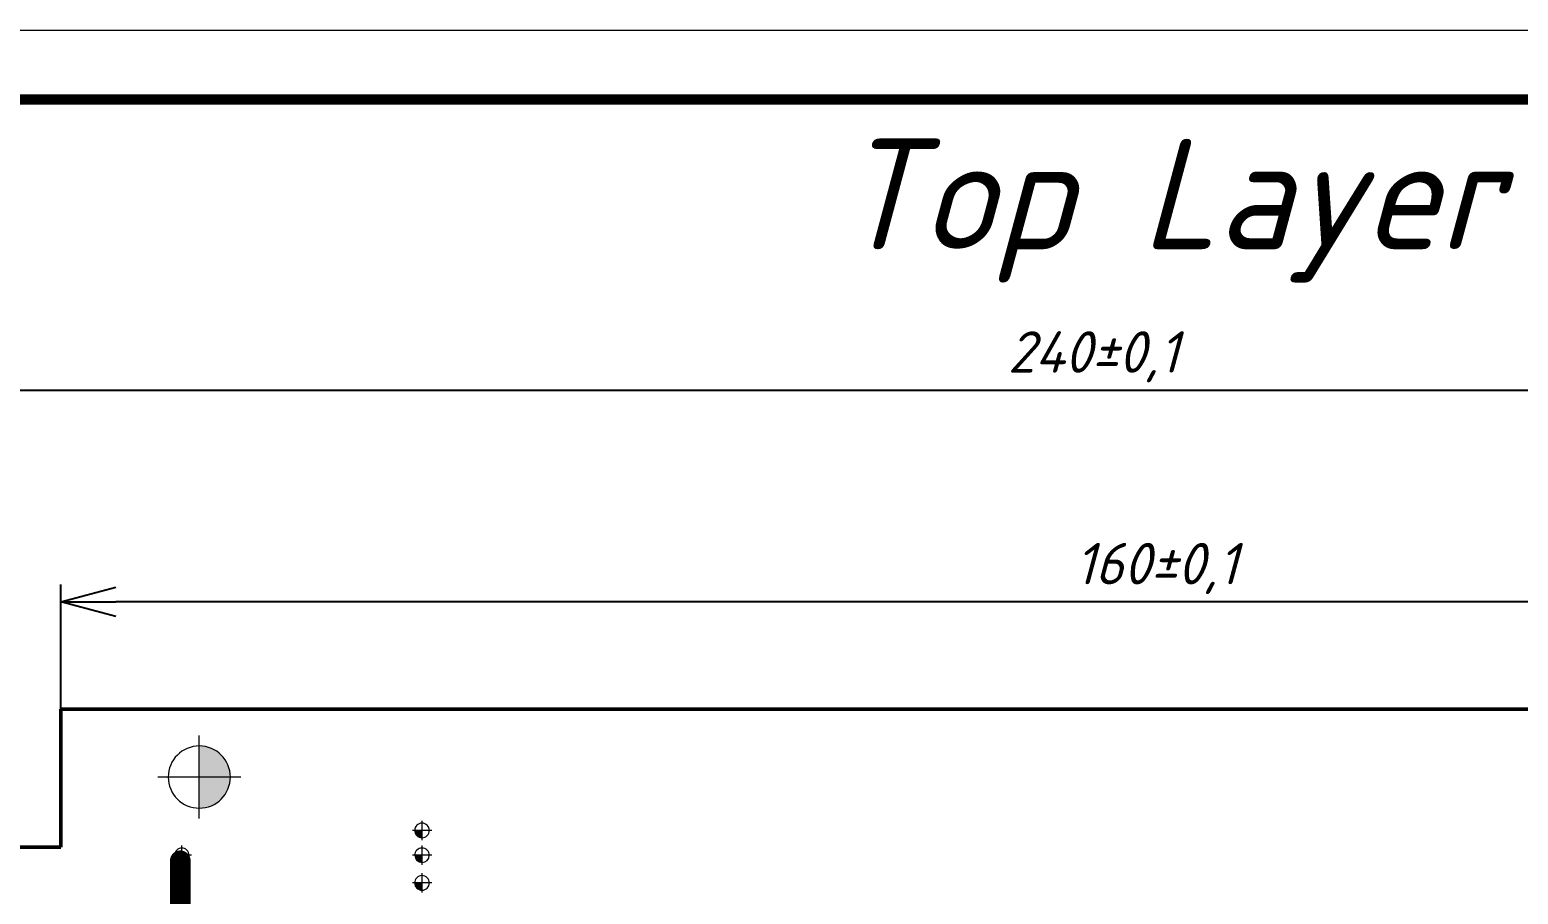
# Paper-space layout 'Layout1' of a CAD drawing. Header units: millimetres. Extents: x 0 to 841, y 0 to 594.
# Drawn here: x 113.3 to 221.2, y 531.4 to 594.1 of the extents above; entities that cross this region are included whole.
import ezdxf

# ---------------------------------------------------------------- set-up
doc = ezdxf.new("R2010")
doc.units = ezdxf.units.MM
doc.layers.get('0').update_dxf_attribs({"lineweight": 50})
for name, color, linetype in [('PDF _Геометрия', 7, 'Continuous'), ('PDF _Сплошная заливка', 7, 'Continuous'), ('TopLayer', 1, 'Continuous')]:
    doc.layers.add(name, color=color, linetype=linetype)
doc.styles.add('GOST-2.304_Type-B_italic', font='')
doc.styles.get('GOST-2.304_Type-B_italic').set_extended_font_data('GOST Common', italic=True)
doc.dimstyles.new('ISO-25', dxfattribs={"dimtxt": 2.5, "dimasz": 2.5, "dimexe": 1.25, "dimexo": 0.625, "dimtad": 1, "dimtxsty": 'Standard', "dimcen": 2.5, "dimadec": 0, "dimazin": 0, "dimtfac": 1, "dimtmove": 0, "dimatfit": 3, "dimfxl": 1, "dimarcsym": 0})

# ---------------------------------------------------------------- blocks, each defined once
blk = doc.blocks.new('_Open30')
at = {"color": 0, "linetype": 'ByBlock', "lineweight": -2}
for p, q in [((-1, 0.268), (0, 0)), ((0, 0), (-1, -0.268)), ((0, 0), (-1, 0))]:
    blk.add_line(p, q, dxfattribs=at)
blk = doc.blocks.new('*D93')
at = {"color": 0, "lineweight": -2, "transparency": 16777216}
for p, q in [((115.59, 544.86), (115.59, 553.87)), ((275.59, 544.86), (275.59, 553.87)), ((271.59, 552.62), (119.59, 552.62))]:
    blk.add_line(p, q, dxfattribs=at)
at = {"layer": 'Defpoints', "color": 0, "lineweight": 20, "transparency": 16777216}
for p in [(115.59, 552.62), (115.59, 544.86), (275.59, 544.86)]:
    blk.add_point(p, dxfattribs=at)
at = {"color": 0, "lineweight": -2, "transparency": 16777216, "xscale": 4, "yscale": 4, "zscale": 4, "rotation": 180}
blk.add_blockref('_Open30', (115.59, 552.62), dxfattribs=at)
at = {"color": 0, "lineweight": -2, "transparency": 16777216, "xscale": 4, "yscale": 4, "zscale": 4}
blk.add_blockref('_Open30', (275.59, 552.62), dxfattribs=at)
at = {"color": 0, "transparency": 16777216, "insert": (194.95, 555.04), "char_height": 3, "attachment_point": 5, "style": 'GOST-2.304_Type-B_italic'}
blk.add_mtext('160{\\fGOST type B|b0|i1|c204|p34;\\C0;%%P0,1}', dxfattribs=at)
blk = doc.blocks.new('*D94')
at = {"color": 0, "lineweight": -2, "transparency": 16777216}
for p, q in [((75.59, 534.86), (75.59, 569.2)), ((315.59, 534.86), (315.59, 569.2)), ((79.59, 567.95), (311.59, 567.95))]:
    blk.add_line(p, q, dxfattribs=at)
at = {"layer": 'Defpoints', "color": 0, "lineweight": 20, "transparency": 16777216}
for p in [(315.59, 567.95), (75.59, 534.86), (315.59, 534.86)]:
    blk.add_point(p, dxfattribs=at)
at = {"color": 0, "lineweight": -2, "transparency": 16777216, "xscale": 4, "yscale": 4, "zscale": 4, "rotation": 180}
blk.add_blockref('_Open30', (75.59, 567.95), dxfattribs=at)
at = {"color": 0, "lineweight": -2, "transparency": 16777216, "xscale": 4, "yscale": 4, "zscale": 4}
blk.add_blockref('_Open30', (315.59, 567.95), dxfattribs=at)
at = {"color": 0, "transparency": 16777216, "insert": (190.38, 570.37), "char_height": 3, "attachment_point": 5, "style": 'GOST-2.304_Type-B_italic'}
blk.add_mtext('240{\\fGOST type B|b0|i1|c204|p34;\\C0;%%P0,1}', dxfattribs=at)

psp = doc.layouts.get("Layout1")

# ---------------------------------------------------------------- hatches: boundary and pattern name
at = {"layer": 'PDF _Сплошная заливка', "transparency": 33554559}
for points in [[(127.876, 539.931, 0.4142051), (125.626, 542.181), (125.626, 542.181), (125.626, 542.181), (125.626, 539.931), (125.626, 539.931)], [(125.626, 537.681, 0.4142051), (127.876, 539.931), (127.876, 539.931), (127.876, 539.931), (125.626, 539.931), (125.626, 539.931)], [(141.233, 536.065, 0.4142588), (141.758, 535.54), (141.758, 535.54), (141.758, 535.54), (141.758, 536.065), (141.758, 536.065)], [(123.833, 534.265, 0.1989884), (123.987, 533.894), (123.987, 533.894, 0.1990018), (124.358, 533.74), (124.358, 533.74), (124.358, 533.74), (124.358, 534.265), (124.358, 534.265)], [(141.233, 534.265, 0.1988801), (141.387, 533.894), (141.387, 533.894, 0.1990199), (141.758, 533.74), (141.758, 533.74), (141.758, 533.74), (141.758, 534.265), (141.758, 534.265)], [(123.725, 532.465, 0.1989884), (123.879, 532.094), (123.879, 532.094, 0.1989884), (124.25, 531.94), (124.25, 531.94), (124.25, 531.94), (124.25, 532.465), (124.25, 532.465)], [(141.233, 532.265, 0.4142588), (141.758, 531.74), (141.758, 531.74), (141.758, 531.74), (141.758, 532.265), (141.758, 532.265)]]:
    psp.add_hatch(color=7, dxfattribs=at).paths.add_polyline_path(points)

# ---------------------------------------------------------------- linework, layer by layer
at = {"lineweight": 50}
for p, q in [((115.59, 544.86), (115.589, 534.86)), ((275.589, 544.859), (115.59, 544.86)), ((115.589, 534.86), (75.589, 534.86))]:
    psp.add_line(p, q, dxfattribs=at)
at = {"color": 18, "lineweight": 40, "true_color": 0x000000}
for points, const_width in [([(0.05, 594.007), (841.007, 594.007), (841.007, 0.05), (0.05, 0.05), (0.05, 594.007)], 0.0991), ([(20.05, 589.007), (836.05, 589.007)], 0.749)]:
    psp.add_lwpolyline(points, dxfattribs=dict(at, const_width=const_width))
at = {"layer": 'PDF _Геометрия', "lineweight": 9}
for points in [[(125.626, 536.931), (125.626, 542.931)], [(128.626, 539.931), (122.626, 539.931)], [(142.458, 536.065), (141.058, 536.065)], [(141.758, 535.365), (141.758, 536.765)], [(124.358, 533.565), (124.358, 534.965)], [(141.758, 533.565), (141.758, 534.965)], [(125.058, 534.266), (123.658, 534.266)], [(142.458, 534.266), (141.058, 534.266)], [(124.25, 531.765), (124.25, 533.165)], [(141.758, 531.565), (141.758, 532.965)], [(124.95, 532.465), (123.55, 532.465)], [(142.458, 532.265), (141.058, 532.265)]]:
    psp.add_lwpolyline(points, dxfattribs=at)
for points in [[(127.876, 539.931, 0.414158), (125.626, 542.181, 0.414158), (123.376, 539.931, 0.414158), (125.626, 537.681, 0.414158)], [(142.283, 536.065, 0.4143145), (141.758, 536.59, 0.4143145), (141.233, 536.065, 0.4143145), (141.758, 535.54, 0.4143145)], [(124.883, 534.266, 0.4143145), (124.358, 534.79, 0.4143145), (123.833, 534.266, 0.4140361), (124.358, 533.74, 0.4140361)], [(142.283, 534.266, 0.4143145), (141.758, 534.79, 0.4143145), (141.233, 534.266, 0.4140361), (141.758, 533.74, 0.4140361)], [(124.775, 532.465, 0.4143145), (124.25, 532.99, 0.4143145), (123.725, 532.465, 0.4143145), (124.25, 531.94, 0.4143145)], [(142.283, 532.265, 0.4143145), (141.758, 532.79, 0.4143145), (141.233, 532.265, 0.4143145), (141.758, 531.74, 0.4143145)]]:
    psp.add_lwpolyline(points, format="xyb", close=True, dxfattribs=at)
at = {"layer": 'TopLayer', "lineweight": 20, "const_width": 1.5}
for points in [[(124.251, 532.465), (124.251, 533.865)], [(124.251, 530.573), (124.251, 532.465)]]:
    psp.add_lwpolyline(points, dxfattribs=at)
at = {"layer": 'TopLayer', "lineweight": 20, "const_width": 0.75}
for points in [[(123.876, 533.865, 1), (124.626, 533.865, 1)], [(123.876, 532.465, 1), (124.626, 532.465, 1)], [(123.876, 532.465, 1), (124.626, 532.465, 1)]]:
    psp.add_lwpolyline(points, format="xyb", close=True, dxfattribs=at)

# ---------------------------------------------------------------- texts
at = {"insert": (162.439, 586.161), "char_height": 8, "attachment_point": 1, "style": 'GOST-2.304_Type-B_italic'}
psp.add_mtext_dynamic_manual_height_columns('\\pi9.3215;{\\fGOST type B|b0|i1|c204|p34;Top Layer}', width=65.77171, gutter_width=12.5, heights=[0], dxfattribs=at)

# ---------------------------------------------------------------- dimensions: what is measured, and where the dimension line sits
for base, p1, p2, picture, middle in [((315.589, 567.948), (75.589, 534.86), (315.589, 534.86), '*D94', (190.376, 567.948)), ((115.589, 552.616), (275.589, 544.86), (115.589, 544.86), '*D93', (194.955, 552.616))]:
    dim = psp.add_linear_dim(base=base, p1=p1, p2=p2, angle=180, text='<>{\\fGOST type B|b0|i1|c204|p34;\\C0;%%P0,1}', dimstyle='ISO-25', override={"dimtxt": 3, "dimasz": 4, "dimexo": 0, "dimtxsty": 'GOST-2.304_Type-B_italic', "dimblk1": 'Open30', "dimblk2": 'Open30', "dimsah": 1})
    dim.commit()
    dim.dimension.update_dxf_attribs({"geometry": picture, "text_midpoint": middle, "dimtype": 160})

doc.saveas('drawing.dxf')
